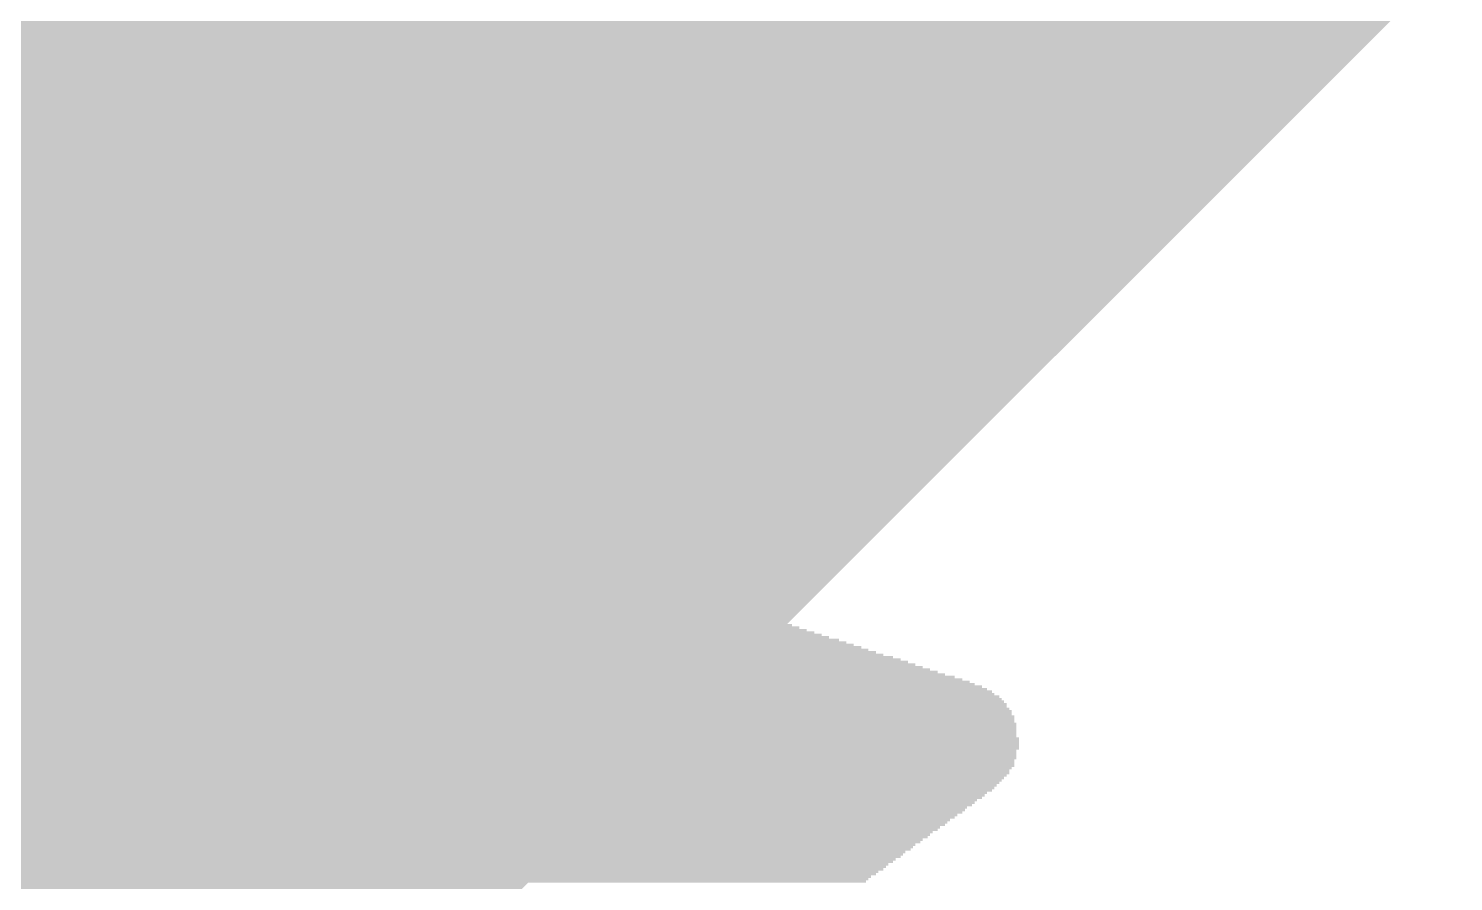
# Model space of a CAD drawing. Header units: millimetres. Extents: x 0 to 136, y 0 to 68.
# Drawn here: x 47.389 to 49.589, y 37.577 to 38.895 of the extents above; entities that cross this region are included whole.
import ezdxf

# ---------------------------------------------------------------- set-up
doc = ezdxf.new("R2010")
doc.units = ezdxf.units.MM
for name, color, linetype, true_color in [('Inner1', 7, 'Continuous', 0x999966), ('TopLayer', 7, 'Continuous', 0xff0000), ('TopSilkLayer', 7, 'Continuous', 0xffcc00)]:
    doc.layers.add(name, color=color, linetype=linetype, true_color=true_color)

msp = doc.modelspace()

# ---------------------------------------------------------------- hatches: boundary and pattern name
at = {"layer": 'TopSilkLayer'}
for points in [[(47.7718, 38.8588), (47.8861, 38.8588), (47.8861, 38.8625), (47.7718, 38.8625)], [(47.7791, 38.8625), (47.8823, 38.8625), (47.8823, 38.8664), (47.7791, 38.8664)], [(47.783, 38.8664), (47.8747, 38.8664), (47.8747, 38.8704), (47.783, 38.8704)], [(47.7906, 38.8704), (47.8668, 38.8704), (47.8668, 38.874), (47.7906, 38.874)], [(47.7985, 38.874), (47.8592, 38.874), (47.8592, 38.8778), (47.7985, 38.8778)], [(47.8099, 38.8778), (47.8404, 38.8778), (47.8404, 38.8816), (47.8099, 38.8816)], [(47.7525, 38.8359), (47.9049, 38.8359), (47.9049, 38.8397), (47.7525, 38.8397)], [(47.7563, 38.8435), (47.9011, 38.8435), (47.9011, 38.8473), (47.7563, 38.8473)], [(47.7563, 38.8397), (47.9011, 38.8397), (47.9011, 38.8435), (47.7563, 38.8435)], [(47.7604, 38.8473), (47.8973, 38.8473), (47.8973, 38.8511), (47.7604, 38.8511)], [(47.7642, 38.8511), (47.8934, 38.8511), (47.8934, 38.8549), (47.7642, 38.8549)], [(47.768, 38.8549), (47.8897, 38.8549), (47.8897, 38.8588), (47.768, 38.8588)], [(47.7372, 38.8168), (47.9128, 38.8168), (47.9128, 38.8206), (47.7372, 38.8206)], [(47.7411, 38.8245), (47.9128, 38.8245), (47.9128, 38.8282), (47.7411, 38.8282)], [(47.7411, 38.8206), (47.9128, 38.8206), (47.9128, 38.8245), (47.7411, 38.8245)], [(47.7449, 38.8282), (47.9087, 38.8282), (47.9087, 38.8323), (47.7449, 38.8323)], [(47.7487, 38.8323), (47.9087, 38.8323), (47.9087, 38.8359), (47.7487, 38.8359)], [(47.7223, 38.7978), (47.9204, 38.7978), (47.9204, 38.8016), (47.7223, 38.8016)], [(47.7223, 38.7942), (47.9242, 38.7942), (47.9242, 38.7978), (47.7223, 38.7978)], [(47.7261, 38.8016), (47.9204, 38.8016), (47.9204, 38.8054), (47.7261, 38.8054)], [(47.7299, 38.8092), (47.9166, 38.8092), (47.9166, 38.813), (47.7299, 38.813)], [(47.7299, 38.8054), (47.9204, 38.8054), (47.9204, 38.8092), (47.7299, 38.8092)], [(47.7337, 38.813), (47.9166, 38.813), (47.9166, 38.8168), (47.7337, 38.8168)], [(47.7029, 38.7711), (47.9316, 38.7711), (47.9316, 38.7749), (47.7029, 38.7749)], [(47.7068, 38.7749), (47.9277, 38.7749), (47.9277, 38.7787), (47.7068, 38.7787)], [(47.7106, 38.7825), (47.9277, 38.7825), (47.9277, 38.7863), (47.7106, 38.7863)], [(47.7106, 38.7787), (47.9277, 38.7787), (47.9277, 38.7825), (47.7106, 38.7825)], [(47.7144, 38.7863), (47.9242, 38.7863), (47.9242, 38.7901), (47.7144, 38.7901)], [(47.7182, 38.7901), (47.9242, 38.7901), (47.9242, 38.7942), (47.7182, 38.7942)], [(47.688, 38.7482), (47.9392, 38.7482), (47.9392, 38.752), (47.688, 38.752)], [(47.6918, 38.7561), (47.9354, 38.7561), (47.9354, 38.7596), (47.6918, 38.7596)], [(47.6918, 38.752), (47.9354, 38.752), (47.9354, 38.7561), (47.6918, 38.7561)], [(47.6956, 38.7596), (47.9354, 38.7596), (47.9354, 38.7635), (47.6956, 38.7635)], [(47.6992, 38.7635), (47.9316, 38.7635), (47.9316, 38.7673), (47.6992, 38.7673)], [(47.7029, 38.7673), (47.9316, 38.7673), (47.9316, 38.7711), (47.7029, 38.7711)], [(47.6725, 38.7292), (47.943, 38.7292), (47.943, 38.733), (47.6725, 38.733)], [(47.6763, 38.733), (47.943, 38.733), (47.943, 38.7368), (47.6763, 38.7368)], [(47.6801, 38.7406), (47.9392, 38.7406), (47.9392, 38.7445), (47.6801, 38.7445)], [(47.6801, 38.7368), (47.943, 38.7368), (47.943, 38.7406), (47.6801, 38.7406)], [(47.6842, 38.7445), (47.9392, 38.7445), (47.9392, 38.7482), (47.6842, 38.7482)], [(47.6575, 38.7063), (47.9509, 38.7063), (47.9509, 38.7102), (47.6575, 38.7102)], [(47.6611, 38.7139), (47.9468, 38.7139), (47.9468, 38.718), (47.6611, 38.718)], [(47.6611, 38.7102), (47.9509, 38.7102), (47.9509, 38.7139), (47.6611, 38.7139)], [(47.6649, 38.718), (47.9468, 38.718), (47.9468, 38.7216), (47.6649, 38.7216)], [(47.6687, 38.7216), (47.9468, 38.7216), (47.9468, 38.7253), (47.6687, 38.7253)], [(47.6725, 38.7253), (47.943, 38.7253), (47.943, 38.7292), (47.6725, 38.7292)], [(47.642, 38.6873), (47.9585, 38.6873), (47.9585, 38.6911), (47.642, 38.6911)], [(47.642, 38.6835), (47.9585, 38.6835), (47.9585, 38.6873), (47.642, 38.6873)], [(47.6461, 38.6911), (47.9547, 38.6911), (47.9547, 38.6949), (47.6461, 38.6949)], [(47.6499, 38.6949), (47.9547, 38.6949), (47.9547, 38.6987), (47.6499, 38.6987)], [(47.6537, 38.7025), (47.9509, 38.7025), (47.9509, 38.7063), (47.6537, 38.7063)], [(47.6537, 38.6987), (47.9547, 38.6987), (47.9547, 38.7025), (47.6537, 38.7025)], [(47.6229, 38.6606), (47.9659, 38.6606), (47.9659, 38.6644), (47.6229, 38.6644)], [(47.6268, 38.6644), (47.9659, 38.6644), (47.9659, 38.6682), (47.6268, 38.6682)], [(47.6306, 38.6682), (47.9623, 38.6682), (47.9623, 38.672), (47.6306, 38.672)], [(47.6344, 38.6759), (47.9623, 38.6759), (47.9623, 38.6799), (47.6344, 38.6799)], [(47.6344, 38.672), (47.9623, 38.672), (47.9623, 38.6759), (47.6344, 38.6759)], [(47.6382, 38.6799), (47.9585, 38.6799), (47.9585, 38.6835), (47.6382, 38.6835)], [(47.608, 38.6377), (47.9735, 38.6377), (47.9735, 38.6418), (47.608, 38.6418)], [(47.6118, 38.6418), (47.9735, 38.6418), (47.9735, 38.6454), (47.6118, 38.6454)], [(47.6156, 38.6492), (47.9696, 38.6492), (47.9696, 38.653), (47.6156, 38.653)], [(47.6156, 38.6454), (47.9696, 38.6454), (47.9696, 38.6492), (47.6156, 38.6492)], [(47.6194, 38.653), (47.9696, 38.653), (47.9696, 38.6568), (47.6194, 38.6568)], [(47.6229, 38.6568), (47.9659, 38.6568), (47.9659, 38.6606), (47.6229, 38.6606)], [(47.5963, 38.6225), (47.9773, 38.6225), (47.9773, 38.6263), (47.5963, 38.6263)], [(47.5963, 38.6187), (47.9773, 38.6187), (47.9773, 38.6225), (47.5963, 38.6225)], [(47.6001, 38.6263), (47.9773, 38.6263), (47.9773, 38.6301), (47.6001, 38.6301)], [(47.6039, 38.634), (47.9735, 38.634), (47.9735, 38.6377), (47.6039, 38.6377)], [(47.6039, 38.6301), (47.9773, 38.6301), (47.9773, 38.634), (47.6039, 38.634)], [(47.5775, 38.5958), (47.9849, 38.5958), (47.9849, 38.5996), (47.5775, 38.5996)], [(47.5813, 38.5996), (47.9849, 38.5996), (47.9849, 38.6037), (47.5813, 38.6037)], [(47.5849, 38.6073), (47.9811, 38.6073), (47.9811, 38.6111), (47.5849, 38.6111)], [(47.5849, 38.6037), (47.9849, 38.6037), (47.9849, 38.6073), (47.5849, 38.6073)], [(47.5886, 38.6111), (47.9811, 38.6111), (47.9811, 38.6149), (47.5886, 38.6149)], [(47.5925, 38.6149), (47.9811, 38.6149), (47.9811, 38.6187), (47.5925, 38.6187)], [(47.562, 38.573), (47.9928, 38.573), (47.9928, 38.5768), (47.562, 38.5768)], [(47.5658, 38.5806), (47.9928, 38.5806), (47.9928, 38.5844), (47.5658, 38.5844)], [(47.5658, 38.5768), (47.9928, 38.5768), (47.9928, 38.5806), (47.5658, 38.5806)], [(47.5699, 38.5844), (47.989, 38.5844), (47.989, 38.5882), (47.5699, 38.5882)], [(47.5737, 38.592), (47.989, 38.592), (47.989, 38.5958), (47.5737, 38.5958)], [(47.5737, 38.5882), (47.989, 38.5882), (47.989, 38.592), (47.5737, 38.592)], [(47.5467, 38.5539), (48.0004, 38.5539), (48.0004, 38.5577), (47.5467, 38.5577)], [(47.5467, 38.5501), (48.0004, 38.5501), (48.0004, 38.5539), (47.5467, 38.5539)], [(47.5506, 38.5577), (48.0004, 38.5577), (48.0004, 38.5615), (47.5506, 38.5615)], [(47.5544, 38.5656), (47.9966, 38.5656), (47.9966, 38.5691), (47.5544, 38.5691)], [(47.5544, 38.5615), (47.9966, 38.5615), (47.9966, 38.5656), (47.5544, 38.5656)], [(47.5582, 38.5691), (47.9966, 38.5691), (47.9966, 38.573), (47.5582, 38.573)], [(47.5318, 38.5311), (48.0078, 38.5311), (48.0078, 38.5348), (47.5318, 38.5348)], [(47.5356, 38.5387), (48.0039, 38.5387), (48.0039, 38.5425), (47.5356, 38.5425)], [(47.5356, 38.5348), (48.0078, 38.5348), (48.0078, 38.5387), (47.5356, 38.5387)], [(47.5394, 38.5425), (48.0039, 38.5425), (48.0039, 38.5463), (47.5394, 38.5463)], [(47.5432, 38.5463), (48.0039, 38.5463), (48.0039, 38.5501), (47.5432, 38.5501)], [(47.5163, 38.512), (48.0116, 38.512), (48.0116, 38.5158), (47.5163, 38.5158)], [(47.5163, 38.5082), (48.0154, 38.5082), (48.0154, 38.512), (47.5163, 38.512)], [(47.5201, 38.5158), (48.0116, 38.5158), (48.0116, 38.5197), (47.5201, 38.5197)], [(47.5239, 38.5197), (48.0116, 38.5197), (48.0116, 38.5234), (47.5239, 38.5234)], [(47.5277, 38.5275), (48.0078, 38.5275), (48.0078, 38.5311), (47.5277, 38.5311)], [(47.5277, 38.5234), (48.0078, 38.5234), (48.0078, 38.5275), (47.5277, 38.5275)], [(47.4975, 38.4854), (48.023, 38.4854), (48.023, 38.4894), (47.4975, 38.4894)], [(47.5013, 38.4894), (48.0192, 38.4894), (48.0192, 38.493), (47.5013, 38.493)], [(47.5051, 38.493), (48.0192, 38.493), (48.0192, 38.4968), (47.5051, 38.4968)], [(47.5087, 38.5006), (48.0154, 38.5006), (48.0154, 38.5044), (47.5087, 38.5044)], [(47.5087, 38.4968), (48.0192, 38.4968), (48.0192, 38.5006), (47.5087, 38.5006)], [(47.5124, 38.5044), (48.0154, 38.5044), (48.0154, 38.5082), (47.5124, 38.5082)], [(47.482, 38.4625), (48.0309, 38.4625), (48.0309, 38.4663), (47.482, 38.4663)], [(47.4858, 38.4701), (48.0271, 38.4701), (48.0271, 38.4739), (47.4858, 38.4739)], [(47.4858, 38.4663), (48.0271, 38.4663), (48.0271, 38.4701), (47.4858, 38.4701)], [(47.4896, 38.4739), (48.0271, 38.4739), (48.0271, 38.4777), (47.4896, 38.4777)], [(47.4936, 38.4777), (48.023, 38.4777), (48.023, 38.4815), (47.4936, 38.4815)], [(47.4975, 38.4815), (48.023, 38.4815), (48.023, 38.4854), (47.4975, 38.4854)], [(47.467, 38.4396), (48.0385, 38.4396), (48.0385, 38.4435), (47.467, 38.4435)], [(47.4706, 38.4472), (48.0347, 38.4472), (48.0347, 38.4513), (47.4706, 38.4513)], [(47.4706, 38.4435), (48.0347, 38.4435), (48.0347, 38.4472), (47.4706, 38.4472)], [(47.4744, 38.4513), (48.0347, 38.4513), (48.0347, 38.4549), (47.4744, 38.4549)], [(47.4782, 38.4587), (48.0309, 38.4587), (48.0309, 38.4625), (47.4782, 38.4625)], [(47.4782, 38.4549), (48.0309, 38.4549), (48.0309, 38.4587), (47.4782, 38.4587)], [(47.4556, 38.4206), (48.0421, 38.4206), (48.0421, 38.4244), (47.4556, 38.4244)], [(47.4594, 38.4282), (48.0421, 38.4282), (48.0421, 38.432), (47.4594, 38.432)], [(47.4594, 38.4244), (48.0421, 38.4244), (48.0421, 38.4282), (47.4594, 38.4282)], [(47.4632, 38.432), (48.0385, 38.432), (48.0385, 38.4358), (47.4632, 38.4358)], [(47.467, 38.4358), (48.0385, 38.4358), (48.0385, 38.4396), (47.467, 38.4396)], [(47.4439, 38.3977), (48.0497, 38.3977), (48.0497, 38.4015), (47.4439, 38.4015)], [(47.4477, 38.4053), (48.0459, 38.4053), (48.0459, 38.4091), (47.4477, 38.4091)], [(47.4477, 38.4015), (48.0497, 38.4015), (48.0497, 38.4053), (47.4477, 38.4053)], [(47.4515, 38.4132), (48.0459, 38.4132), (48.0459, 38.4168), (47.4515, 38.4168)], [(47.4515, 38.4091), (48.0459, 38.4091), (48.0459, 38.4132), (47.4515, 38.4132)], [(47.4556, 38.4168), (48.0421, 38.4168), (48.0421, 38.4206), (47.4556, 38.4206)], [(47.4324, 38.3751), (48.0573, 38.3751), (48.0573, 38.3786), (47.4324, 38.3786)], [(47.4363, 38.3825), (48.0535, 38.3825), (48.0535, 38.3863), (47.4363, 38.3863)], [(47.4363, 38.3786), (48.0573, 38.3786), (48.0573, 38.3825), (47.4363, 38.3825)], [(47.4401, 38.3901), (48.0535, 38.3901), (48.0535, 38.3939), (47.4401, 38.3939)], [(47.4401, 38.3863), (48.0535, 38.3863), (48.0535, 38.3901), (47.4401, 38.3901)], [(47.4439, 38.3939), (48.0497, 38.3939), (48.0497, 38.3977), (47.4439, 38.3977)], [(47.4251, 38.3558), (48.0611, 38.3558), (48.0611, 38.3596), (47.4251, 38.3596)], [(47.4251, 38.352), (48.0652, 38.352), (48.0652, 38.3558), (47.4251, 38.3558)], [(47.4289, 38.3672), (48.0611, 38.3672), (48.0611, 38.371), (47.4289, 38.371)], [(47.4289, 38.3634), (48.0611, 38.3634), (48.0611, 38.3672), (47.4289, 38.3672)], [(47.4289, 38.3596), (48.0611, 38.3596), (48.0611, 38.3634), (47.4289, 38.3634)], [(47.4324, 38.371), (48.0573, 38.371), (48.0573, 38.3751), (47.4324, 38.3751)], [(47.4175, 38.337), (48.069, 38.337), (48.069, 38.3406), (47.4175, 38.3406)], [(47.4175, 38.3329), (48.069, 38.3329), (48.069, 38.337), (47.4175, 38.337)], [(47.4213, 38.3482), (48.0652, 38.3482), (48.0652, 38.352), (47.4213, 38.352)], [(47.4213, 38.3443), (48.0652, 38.3443), (48.0652, 38.3482), (47.4213, 38.3482)], [(47.4213, 38.3406), (48.0652, 38.3406), (48.0652, 38.3443), (47.4213, 38.3443)], [(47.4096, 38.3139), (48.0728, 38.3139), (48.0728, 38.3177), (47.4096, 38.3177)], [(47.4096, 38.3101), (48.0728, 38.3101), (48.0728, 38.3139), (47.4096, 38.3139)], [(47.4134, 38.3253), (48.069, 38.3253), (48.069, 38.3292), (47.4134, 38.3292)], [(47.4134, 38.3215), (48.069, 38.3215), (48.069, 38.3253), (47.4134, 38.3253)], [(47.4134, 38.3177), (48.0728, 38.3177), (48.0728, 38.3215), (47.4134, 38.3215)], [(47.4175, 38.3292), (48.069, 38.3292), (48.069, 38.3329), (47.4175, 38.3329)], [(47.402, 38.2872), (48.0766, 38.2872), (48.0766, 38.291), (47.402, 38.291)], [(47.4058, 38.3025), (48.0728, 38.3025), (48.0728, 38.3063), (47.4058, 38.3063)], [(47.4058, 38.2989), (48.0766, 38.2989), (48.0766, 38.3025), (47.4058, 38.3025)], [(47.4058, 38.2949), (48.0766, 38.2949), (48.0766, 38.2989), (47.4058, 38.2989)], [(47.4058, 38.291), (48.0766, 38.291), (48.0766, 38.2949), (47.4058, 38.2949)], [(47.4096, 38.3063), (48.0728, 38.3063), (48.0728, 38.3101), (47.4096, 38.3101)], [(47.3981, 38.272), (48.0766, 38.272), (48.0766, 38.2758), (47.3981, 38.2758)], [(47.3981, 38.2682), (48.0802, 38.2682), (48.0802, 38.272), (47.3981, 38.272)], [(47.3981, 38.2644), (48.0802, 38.2644), (48.0802, 38.2682), (47.3981, 38.2682)], [(47.402, 38.2834), (48.0766, 38.2834), (48.0766, 38.2872), (47.402, 38.2872)], [(47.402, 38.2796), (48.0766, 38.2796), (48.0766, 38.2834), (47.402, 38.2834)], [(47.402, 38.2758), (48.0766, 38.2758), (48.0766, 38.2796), (47.402, 38.2796)], [(47.3944, 38.253), (48.0802, 38.253), (48.0802, 38.2567), (47.3944, 38.2567)], [(47.3944, 38.2491), (48.0802, 38.2491), (48.0802, 38.253), (47.3944, 38.253)], [(47.3944, 38.2453), (48.0802, 38.2453), (48.0802, 38.2491), (47.3944, 38.2491)], [(47.3944, 38.2415), (48.0802, 38.2415), (48.0802, 38.2453), (47.3944, 38.2453)], [(47.3981, 38.2608), (48.0802, 38.2608), (48.0802, 38.2644), (47.3981, 38.2644)], [(47.3981, 38.2567), (48.0802, 38.2567), (48.0802, 38.2608), (47.3981, 38.2608)], [(47.3908, 38.2263), (48.0802, 38.2263), (48.0802, 38.2301), (47.3908, 38.2301)], [(47.3908, 38.2227), (48.0802, 38.2227), (48.0802, 38.2263), (47.3908, 38.2263)], [(47.3944, 38.2377), (48.0802, 38.2377), (48.0802, 38.2415), (47.3944, 38.2415)], [(47.3944, 38.2339), (48.0802, 38.2339), (48.0802, 38.2377), (47.3944, 38.2377)], [(47.3944, 38.2301), (48.0802, 38.2301), (48.0802, 38.2339), (47.3944, 38.2339)], [(47.3908, 38.2186), (48.0802, 38.2186), (48.0802, 38.2227), (47.3908, 38.2227)], [(47.3908, 38.2148), (48.0802, 38.2148), (48.0802, 38.2186), (47.3908, 38.2186)], [(47.3908, 38.211), (48.0802, 38.211), (48.0802, 38.2148), (47.3908, 38.2148)], [(47.3908, 38.2072), (48.0802, 38.2072), (48.0802, 38.211), (47.3908, 38.211)], [(47.3908, 38.2034), (48.0802, 38.2034), (48.0802, 38.2072), (47.3908, 38.2072)], [(47.3908, 38.1996), (48.0802, 38.1996), (48.0802, 38.2034), (47.3908, 38.2034)], [(47.3908, 38.1958), (48.0802, 38.1958), (48.0802, 38.1996), (47.3908, 38.1996)], [(47.3908, 38.192), (48.0802, 38.192), (48.0802, 38.1958), (47.3908, 38.1958)], [(47.3908, 38.1881), (48.0802, 38.1881), (48.0802, 38.192), (47.3908, 38.192)], [(47.3908, 38.1846), (48.0802, 38.1846), (48.0802, 38.1881), (47.3908, 38.1881)], [(47.3908, 38.1805), (48.0802, 38.1805), (48.0802, 38.1846), (47.3908, 38.1846)], [(47.3908, 38.1767), (48.0802, 38.1767), (48.0802, 38.1805), (47.3908, 38.1805)], [(47.3908, 38.1729), (48.0802, 38.1729), (48.0802, 38.1767), (47.3908, 38.1767)], [(47.3908, 38.1691), (48.0802, 38.1691), (48.0802, 38.1729), (47.3908, 38.1729)], [(47.3908, 38.1653), (48.0802, 38.1653), (48.0802, 38.1691), (47.3908, 38.1691)], [(47.3908, 38.1615), (48.0802, 38.1615), (48.0802, 38.1653), (47.3908, 38.1653)], [(47.3908, 38.1577), (48.0766, 38.1577), (48.0766, 38.1615), (47.3908, 38.1615)], [(47.3944, 38.1538), (48.0766, 38.1538), (48.0766, 38.1577), (47.3944, 38.1577)], [(47.3944, 38.1501), (48.0766, 38.1501), (48.0766, 38.1538), (47.3944, 38.1538)], [(47.3944, 38.1465), (48.0766, 38.1465), (48.0766, 38.1501), (47.3944, 38.1501)], [(47.3944, 38.1424), (48.0766, 38.1424), (48.0766, 38.1465), (47.3944, 38.1465)], [(47.3944, 38.1387), (48.0766, 38.1387), (48.0766, 38.1424), (47.3944, 38.1424)], [(47.3944, 38.1348), (48.0728, 38.1348), (48.0728, 38.1387), (47.3944, 38.1387)], [(47.3944, 38.131), (48.0728, 38.131), (48.0728, 38.1348), (47.3944, 38.1348)], [(47.3981, 38.1272), (48.0728, 38.1272), (48.0728, 38.131), (47.3981, 38.131)], [(47.3981, 38.1234), (48.0728, 38.1234), (48.0728, 38.1272), (47.3981, 38.1272)], [(47.3981, 38.1196), (48.0728, 38.1196), (48.0728, 38.1234), (47.3981, 38.1234)], [(47.3981, 38.1158), (48.069, 38.1158), (48.069, 38.1196), (47.3981, 38.1196)], [(47.3981, 38.112), (48.069, 38.112), (48.069, 38.1158), (47.3981, 38.1158)], [(47.402, 38.1084), (48.069, 38.1084), (48.069, 38.112), (47.402, 38.112)], [(47.402, 38.1044), (48.069, 38.1044), (48.069, 38.1084), (47.402, 38.1084)], [(47.402, 38.1005), (48.0652, 38.1005), (48.0652, 38.1044), (47.402, 38.1044)], [(47.4058, 38.0967), (48.0652, 38.0967), (48.0652, 38.1005), (47.4058, 38.1005)], [(47.4058, 38.0929), (48.0652, 38.0929), (48.0652, 38.0967), (47.4058, 38.0967)], [(47.4058, 38.0891), (48.0652, 38.0891), (48.0652, 38.0929), (47.4058, 38.0929)], [(46.5107, 38.0777), (47.3908, 38.0777), (47.3908, 38.0815), (46.5107, 38.0815)], [(46.5145, 38.0739), (47.3908, 38.0739), (47.3908, 38.0777), (46.5145, 38.0777)], [(46.5181, 38.0703), (47.3944, 38.0703), (47.3944, 38.0739), (46.5181, 38.0739)], [(46.5181, 38.0662), (47.3981, 38.0662), (47.3981, 38.0703), (46.5181, 38.0703)], [(47.4058, 38.0853), (48.0611, 38.0853), (48.0611, 38.0891), (47.4058, 38.0891)], [(47.4096, 38.0815), (48.0611, 38.0815), (48.0611, 38.0853), (47.4096, 38.0853)], [(47.4096, 38.0777), (48.0611, 38.0777), (48.0611, 38.0815), (47.4096, 38.0815)], [(47.4096, 38.0739), (48.0573, 38.0739), (48.0573, 38.0777), (47.4096, 38.0777)], [(47.4134, 38.0703), (48.0573, 38.0703), (48.0573, 38.0739), (47.4134, 38.0739)], [(47.4134, 38.0662), (48.0535, 38.0662), (48.0535, 38.0703), (47.4134, 38.0703)], [(46.5219, 38.0625), (47.402, 38.0625), (47.402, 38.0662), (46.5219, 38.0662)], [(46.5257, 38.0586), (47.402, 38.0586), (47.402, 38.0625), (46.5257, 38.0625)], [(46.5295, 38.0548), (47.4058, 38.0548), (47.4058, 38.0586), (46.5295, 38.0586)], [(46.5295, 38.051), (47.4096, 38.051), (47.4096, 38.0548), (46.5295, 38.0548)], [(46.5333, 38.0472), (47.4096, 38.0472), (47.4096, 38.051), (46.5333, 38.051)], [(46.5371, 38.0434), (47.4134, 38.0434), (47.4134, 38.0472), (46.5371, 38.0472)], [(47.4134, 38.0625), (48.0535, 38.0625), (48.0535, 38.0662), (47.4134, 38.0662)], [(47.4175, 38.0586), (47.6956, 38.0586), (47.6956, 38.0625), (47.4175, 38.0625)], [(47.4175, 38.0548), (47.688, 38.0548), (47.688, 38.0586), (47.4175, 38.0586)], [(47.4213, 38.051), (47.6842, 38.051), (47.6842, 38.0548), (47.4213, 38.0548)], [(47.4213, 38.0472), (47.6801, 38.0472), (47.6801, 38.051), (47.4213, 38.051)], [(47.4213, 38.0434), (47.6763, 38.0434), (47.6763, 38.0472), (47.4213, 38.0472)], [(47.7261, 38.0586), (48.0535, 38.0586), (48.0535, 38.0625), (47.7261, 38.0625)], [(47.7299, 38.0548), (48.0497, 38.0548), (48.0497, 38.0586), (47.7299, 38.0586)], [(47.7337, 38.051), (48.0497, 38.051), (48.0497, 38.0548), (47.7337, 38.0548)], [(47.7372, 38.0472), (48.0459, 38.0472), (48.0459, 38.051), (47.7372, 38.051)], [(47.7411, 38.0434), (48.0459, 38.0434), (48.0459, 38.0472), (47.7411, 38.0472)], [(48.229, 38.0434), (48.2783, 38.0434), (48.2783, 38.0472), (48.229, 38.0472)], [(46.5411, 38.0396), (47.4175, 38.0396), (47.4175, 38.0434), (46.5411, 38.0434)], [(46.5411, 38.0358), (47.4175, 38.0358), (47.4175, 38.0396), (46.5411, 38.0396)], [(46.545, 38.0322), (47.4213, 38.0322), (47.4213, 38.0358), (46.545, 38.0358)], [(46.5488, 38.0281), (47.4251, 38.0281), (47.4251, 38.0322), (46.5488, 38.0322)], [(46.5488, 38.0243), (47.4251, 38.0243), (47.4251, 38.0281), (46.5488, 38.0281)], [(47.4251, 38.0396), (47.6725, 38.0396), (47.6725, 38.0434), (47.4251, 38.0434)], [(47.4251, 38.0358), (47.6687, 38.0358), (47.6687, 38.0396), (47.4251, 38.0396)], [(47.4251, 38.0322), (47.6649, 38.0322), (47.6649, 38.0358), (47.4251, 38.0358)], [(47.4289, 38.0281), (47.6649, 38.0281), (47.6649, 38.0322), (47.4289, 38.0322)], [(47.4289, 38.0243), (47.6611, 38.0243), (47.6611, 38.0281), (47.4289, 38.0281)], [(47.7411, 38.0396), (48.0421, 38.0396), (48.0421, 38.0434), (47.7411, 38.0434)], [(47.7449, 38.0358), (48.0421, 38.0358), (48.0421, 38.0396), (47.7449, 38.0396)], [(47.7449, 38.0322), (48.0385, 38.0322), (48.0385, 38.0358), (47.7449, 38.0358)], [(47.7487, 38.0281), (48.0385, 38.0281), (48.0385, 38.0322), (47.7487, 38.0322)], [(47.7487, 38.0243), (48.0347, 38.0243), (48.0347, 38.0281), (47.7487, 38.0281)], [(48.1221, 38.0243), (48.4002, 38.0243), (48.4002, 38.0281), (48.1221, 38.0281)], [(48.1373, 38.0281), (48.3849, 38.0281), (48.3849, 38.0322), (48.1373, 38.0322)], [(48.149, 38.0322), (48.3659, 38.0322), (48.3659, 38.0358), (48.149, 38.0358)], [(48.1678, 38.0358), (48.3469, 38.0358), (48.3469, 38.0396), (48.1678, 38.0396)], [(48.1909, 38.0396), (48.3202, 38.0396), (48.3202, 38.0434), (48.1909, 38.0434)], [(46.5526, 38.0205), (47.4289, 38.0205), (47.4289, 38.0243), (46.5526, 38.0243)], [(46.5562, 38.0167), (47.6575, 38.0167), (47.6575, 38.0205), (46.5562, 38.0205)], [(46.5599, 38.0129), (47.6537, 38.0129), (47.6537, 38.0167), (46.5599, 38.0167)], [(46.5599, 38.0091), (47.6537, 38.0091), (47.6537, 38.0129), (46.5599, 38.0129)], [(46.5638, 38.0053), (47.6499, 38.0053), (47.6499, 38.0091), (46.5638, 38.0091)], [(46.5676, 38.0015), (47.6499, 38.0015), (47.6499, 38.0053), (46.5676, 38.0053)], [(47.4324, 38.0205), (47.6575, 38.0205), (47.6575, 38.0243), (47.4324, 38.0243)], [(47.7487, 38.0205), (48.0347, 38.0205), (48.0347, 38.0243), (47.7487, 38.0243)], [(47.7525, 38.0167), (48.0309, 38.0167), (48.0309, 38.0205), (47.7525, 38.0205)], [(47.7525, 38.0129), (48.0309, 38.0129), (48.0309, 38.0167), (47.7525, 38.0167)], [(47.7525, 38.0091), (48.0271, 38.0091), (48.0271, 38.0129), (47.7525, 38.0129)], [(47.7563, 38.0053), (48.023, 38.0053), (48.023, 38.0091), (47.7563, 38.0091)], [(47.7563, 38.0015), (48.023, 38.0015), (48.023, 38.0053), (47.7563, 38.0053)], [(48.069, 38.0015), (48.4726, 38.0015), (48.4726, 38.0053), (48.069, 38.0053)], [(48.0766, 38.0053), (48.4612, 38.0053), (48.4612, 38.0091), (48.0766, 38.0091)], [(48.0839, 38.0091), (48.4462, 38.0091), (48.4462, 38.0129), (48.0839, 38.0129)], [(48.0916, 38.0129), (48.4345, 38.0129), (48.4345, 38.0167), (48.0916, 38.0167)], [(48.1033, 38.0167), (48.4231, 38.0167), (48.4231, 38.0205), (48.1033, 38.0205)], [(48.1109, 38.0205), (48.4119, 38.0205), (48.4119, 38.0243), (48.1109, 38.0243)], [(46.5714, 37.9976), (47.6461, 37.9976), (47.6461, 38.0015), (46.5714, 38.0015)], [(46.5714, 37.9941), (47.6461, 37.9941), (47.6461, 37.9976), (46.5714, 37.9976)], [(46.5752, 37.99), (47.642, 37.99), (47.642, 37.9941), (46.5752, 37.9941)], [(46.5793, 37.9862), (47.642, 37.9862), (47.642, 37.99), (46.5793, 37.99)], [(46.5831, 37.9824), (47.642, 37.9824), (47.642, 37.9862), (46.5831, 37.9862)], [(46.5831, 37.9786), (47.6382, 37.9786), (47.6382, 37.9824), (46.5831, 37.9824)], [(47.7563, 37.9976), (48.0192, 37.9976), (48.0192, 38.0015), (47.7563, 38.0015)], [(47.7563, 37.9941), (48.0154, 37.9941), (48.0154, 37.9976), (47.7563, 37.9976)], [(47.7563, 37.99), (48.0154, 37.99), (48.0154, 37.9941), (47.7563, 37.9941)], [(47.7563, 37.9862), (48.0116, 37.9862), (48.0116, 37.99), (47.7563, 37.99)], [(47.7604, 37.9824), (48.0078, 37.9824), (48.0078, 37.9862), (47.7604, 37.9862)], [(47.7604, 37.9786), (48.0039, 37.9786), (48.0039, 37.9824), (47.7604, 37.9824)], [(48.0309, 37.9786), (48.5411, 37.9786), (48.5411, 37.9824), (48.0309, 37.9824)], [(48.0385, 37.9824), (48.53, 37.9824), (48.53, 37.9862), (48.0385, 37.9862)], [(48.0421, 37.9862), (48.5183, 37.9862), (48.5183, 37.99), (48.0421, 37.99)], [(48.0497, 37.99), (48.5069, 37.99), (48.5069, 37.9941), (48.0497, 37.9941)], [(48.0535, 37.9941), (48.4957, 37.9941), (48.4957, 37.9976), (48.0535, 37.9976)], [(48.0611, 37.9976), (48.4843, 37.9976), (48.4843, 38.0015), (48.0611, 38.0015)], [(46.5869, 37.9748), (47.6382, 37.9748), (47.6382, 37.9786), (46.5869, 37.9786)], [(46.5907, 37.971), (47.6344, 37.971), (47.6344, 37.9748), (46.5907, 37.9748)], [(46.5907, 37.9672), (47.6344, 37.9672), (47.6344, 37.971), (46.5907, 37.971)], [(46.5942, 37.9633), (47.6344, 37.9633), (47.6344, 37.9672), (46.5942, 37.9672)], [(46.5981, 37.9596), (47.6306, 37.9596), (47.6306, 37.9633), (46.5981, 37.9633)], [(46.6019, 37.956), (47.6306, 37.956), (47.6306, 37.9596), (46.6019, 37.9596)], [(47.7604, 37.9748), (48.0039, 37.9748), (48.0039, 37.9786), (47.7604, 37.9786)], [(47.7604, 37.971), (48.0004, 37.971), (48.0004, 37.9748), (47.7604, 37.9748)], [(47.7604, 37.9672), (47.9966, 37.9672), (47.9966, 37.971), (47.7604, 37.971)], [(47.7604, 37.9633), (47.9928, 37.9633), (47.9928, 37.9672), (47.7604, 37.9672)], [(47.7604, 37.9596), (47.9928, 37.9596), (47.9928, 37.9633), (47.7604, 37.9633)], [(47.7604, 37.956), (47.989, 37.956), (47.989, 37.9596), (47.7604, 37.9596)], [(48.0004, 37.956), (48.6136, 37.956), (48.6136, 37.9596), (48.0004, 37.9596)], [(48.0039, 37.9596), (48.6024, 37.9596), (48.6024, 37.9633), (48.0039, 37.9633)], [(48.0116, 37.9633), (48.5907, 37.9633), (48.5907, 37.9672), (48.0116, 37.9672)], [(48.0154, 37.9672), (48.5793, 37.9672), (48.5793, 37.971), (48.0154, 37.971)], [(48.0192, 37.971), (48.5681, 37.971), (48.5681, 37.9748), (48.0192, 37.9748)], [(48.0271, 37.9748), (48.5564, 37.9748), (48.5564, 37.9786), (48.0271, 37.9786)], [(46.6019, 37.9519), (47.6306, 37.9519), (47.6306, 37.956), (46.6019, 37.956)], [(46.6057, 37.9482), (47.6306, 37.9482), (47.6306, 37.9519), (46.6057, 37.9519)], [(46.6095, 37.9443), (47.6268, 37.9443), (47.6268, 37.9482), (46.6095, 37.9482)], [(46.6133, 37.9405), (47.6268, 37.9405), (47.6268, 37.9443), (46.6133, 37.9443)], [(46.6133, 37.9367), (47.6268, 37.9367), (47.6268, 37.9405), (46.6133, 37.9405)], [(47.7604, 37.9519), (47.9849, 37.9519), (47.9849, 37.956), (47.7604, 37.956)], [(47.7604, 37.9482), (47.9811, 37.9482), (47.9811, 37.9519), (47.7604, 37.9519)], [(47.7604, 37.9443), (47.9773, 37.9443), (47.9773, 37.9482), (47.7604, 37.9482)], [(47.7604, 37.9405), (47.9773, 37.9405), (47.9773, 37.9443), (47.7604, 37.9443)], [(47.7604, 37.9367), (47.9735, 37.9367), (47.9735, 37.9405), (47.7604, 37.9405)], [(47.9773, 37.9367), (48.6748, 37.9367), (48.6748, 37.9405), (47.9773, 37.9405)], [(47.9811, 37.9405), (48.6631, 37.9405), (48.6631, 37.9443), (47.9811, 37.9443)], [(47.9849, 37.9443), (48.6517, 37.9443), (48.6517, 37.9482), (47.9849, 37.9482)], [(47.9928, 37.9482), (48.6405, 37.9482), (48.6405, 37.9519), (47.9928, 37.9519)], [(47.9966, 37.9519), (48.625, 37.9519), (48.625, 37.956), (47.9966, 37.956)], [(46.6174, 37.9329), (47.6268, 37.9329), (47.6268, 37.9367), (46.6174, 37.9367)], [(46.6212, 37.9291), (47.6229, 37.9291), (47.6229, 37.9329), (46.6212, 37.9329)], [(46.625, 37.9253), (47.6229, 37.9253), (47.6229, 37.9291), (46.625, 37.9291)], [(46.625, 37.9215), (47.6229, 37.9215), (47.6229, 37.9253), (46.625, 37.9253)], [(46.6288, 37.9179), (47.6229, 37.9179), (47.6229, 37.9215), (46.6288, 37.9215)], [(46.6324, 37.9139), (47.6229, 37.9139), (47.6229, 37.9179), (46.6324, 37.9179)], [(47.7604, 37.9329), (47.9696, 37.9329), (47.9696, 37.9367), (47.7604, 37.9367)], [(47.7604, 37.9291), (48.6974, 37.9291), (48.6974, 37.9329), (47.7604, 37.9329)], [(47.7604, 37.9253), (48.7088, 37.9253), (48.7088, 37.9291), (47.7604, 37.9291)], [(47.7604, 37.9215), (48.724, 37.9215), (48.724, 37.9253), (47.7604, 37.9253)], [(47.7604, 37.9179), (48.7355, 37.9179), (48.7355, 37.9215), (47.7604, 37.9215)], [(47.7604, 37.9139), (48.7469, 37.9139), (48.7469, 37.9179), (47.7604, 37.9179)], [(47.9735, 37.9329), (48.686, 37.9329), (48.686, 37.9367), (47.9735, 37.9367)], [(46.6324, 37.91), (47.6194, 37.91), (47.6194, 37.9139), (46.6324, 37.9139)], [(46.6361, 37.9062), (47.6194, 37.9062), (47.6194, 37.91), (46.6361, 37.91)], [(46.64, 37.9024), (47.6194, 37.9024), (47.6194, 37.9062), (46.64, 37.9062)], [(46.6438, 37.8986), (47.6194, 37.8986), (47.6194, 37.9024), (46.6438, 37.9024)], [(46.6438, 37.8948), (47.6194, 37.8948), (47.6194, 37.8986), (46.6438, 37.8986)], [(46.6476, 37.891), (47.6194, 37.891), (47.6194, 37.8948), (46.6476, 37.8948)], [(47.7563, 37.8986), (48.7929, 37.8986), (48.7929, 37.9024), (47.7563, 37.9024)], [(47.7563, 37.8948), (48.8041, 37.8948), (48.8041, 37.8986), (47.7563, 37.8986)], [(47.7563, 37.891), (48.8193, 37.891), (48.8193, 37.8948), (47.7563, 37.8948)], [(47.7604, 37.91), (48.7586, 37.91), (48.7586, 37.9139), (47.7604, 37.9139)], [(47.7604, 37.9062), (48.7698, 37.9062), (48.7698, 37.91), (47.7604, 37.91)], [(47.7604, 37.9024), (48.7812, 37.9024), (48.7812, 37.9062), (47.7604, 37.9062)], [(46.6514, 37.8872), (47.6194, 37.8872), (47.6194, 37.891), (46.6514, 37.891)], [(46.6555, 37.8834), (47.6156, 37.8834), (47.6156, 37.8872), (46.6555, 37.8872)], [(46.6555, 37.8798), (47.6156, 37.8798), (47.6156, 37.8834), (46.6555, 37.8834)], [(46.6593, 37.8757), (47.6156, 37.8757), (47.6156, 37.8798), (46.6593, 37.8798)], [(46.6631, 37.872), (47.6156, 37.872), (47.6156, 37.8757), (46.6631, 37.8757)], [(46.6669, 37.8681), (47.6156, 37.8681), (47.6156, 37.872), (46.6669, 37.872)], [(47.7525, 37.872), (48.8691, 37.872), (48.8691, 37.8757), (47.7525, 37.8757)], [(47.7525, 37.8681), (48.8765, 37.8681), (48.8765, 37.872), (47.7525, 37.872)], [(47.7563, 37.8872), (48.831, 37.8872), (48.831, 37.891), (47.7563, 37.891)], [(47.7563, 37.8834), (48.8422, 37.8834), (48.8422, 37.8872), (47.7563, 37.8872)], [(47.7563, 37.8798), (48.8498, 37.8798), (48.8498, 37.8834), (47.7563, 37.8834)], [(47.7563, 37.8757), (48.8612, 37.8757), (48.8612, 37.8798), (47.7563, 37.8798)], [(46.6669, 37.8643), (47.6156, 37.8643), (47.6156, 37.8681), (46.6669, 37.8681)], [(46.6704, 37.8605), (47.6156, 37.8605), (47.6156, 37.8643), (46.6704, 37.8643)], [(46.6743, 37.8567), (47.6156, 37.8567), (47.6156, 37.8605), (46.6743, 37.8605)], [(46.6781, 37.8529), (47.6156, 37.8529), (47.6156, 37.8567), (46.6781, 37.8567)], [(46.6781, 37.8491), (47.6156, 37.8491), (47.6156, 37.8529), (46.6781, 37.8529)], [(46.6819, 37.8453), (47.6156, 37.8453), (47.6156, 37.8491), (46.6819, 37.8491)], [(47.7487, 37.8529), (48.8955, 37.8529), (48.8955, 37.8567), (47.7487, 37.8567)], [(47.7487, 37.8491), (48.8993, 37.8491), (48.8993, 37.8529), (47.7487, 37.8529)], [(47.7487, 37.8453), (48.8993, 37.8453), (48.8993, 37.8491), (47.7487, 37.8491)], [(47.7525, 37.8643), (48.8802, 37.8643), (48.8802, 37.8681), (47.7525, 37.8681)], [(47.7525, 37.8605), (48.8879, 37.8605), (48.8879, 37.8643), (47.7525, 37.8643)], [(47.7525, 37.8567), (48.8917, 37.8567), (48.8917, 37.8605), (47.7525, 37.8605)], [(46.6857, 37.8417), (47.6156, 37.8417), (47.6156, 37.8453), (46.6857, 37.8453)], [(46.6857, 37.8376), (47.6156, 37.8376), (47.6156, 37.8417), (46.6857, 37.8417)], [(47.3031, 37.8338), (47.6156, 37.8338), (47.6156, 37.8376), (47.3031, 37.8376)], [(47.3258, 37.83), (47.6156, 37.83), (47.6156, 37.8338), (47.3258, 37.8338)], [(47.3413, 37.8262), (47.6156, 37.8262), (47.6156, 37.83), (47.3413, 37.83)], [(47.7449, 37.8376), (48.9072, 37.8376), (48.9072, 37.8417), (47.7449, 37.8417)], [(47.7449, 37.8338), (48.9072, 37.8338), (48.9072, 37.8376), (47.7449, 37.8376)], [(47.7449, 37.83), (48.911, 37.83), (48.911, 37.8338), (47.7449, 37.8338)], [(47.7449, 37.8262), (48.911, 37.8262), (48.911, 37.83), (47.7449, 37.83)], [(47.7487, 37.8417), (48.9034, 37.8417), (48.9034, 37.8453), (47.7487, 37.8453)], [(47.3527, 37.8224), (47.6156, 37.8224), (47.6156, 37.8262), (47.3527, 37.8262)], [(47.3639, 37.8186), (47.6156, 37.8186), (47.6156, 37.8224), (47.3639, 37.8224)], [(47.3753, 37.8148), (47.6156, 37.8148), (47.6156, 37.8186), (47.3753, 37.8186)], [(47.3832, 37.811), (47.6156, 37.811), (47.6156, 37.8148), (47.3832, 37.8148)], [(47.3944, 37.8071), (47.6156, 37.8071), (47.6156, 37.811), (47.3944, 37.811)], [(47.402, 37.8036), (47.6156, 37.8036), (47.6156, 37.8071), (47.402, 37.8071)], [(47.7337, 37.8036), (48.9145, 37.8036), (48.9145, 37.8071), (47.7337, 37.8071)], [(47.7372, 37.811), (48.9145, 37.811), (48.9145, 37.8148), (47.7372, 37.8148)], [(47.7372, 37.8071), (48.9145, 37.8071), (48.9145, 37.811), (47.7372, 37.811)], [(47.7411, 37.8224), (48.911, 37.8224), (48.911, 37.8262), (47.7411, 37.8262)], [(47.7411, 37.8186), (48.9145, 37.8186), (48.9145, 37.8224), (47.7411, 37.8224)], [(47.7411, 37.8148), (48.9145, 37.8148), (48.9145, 37.8186), (47.7411, 37.8186)], [(47.4096, 37.7995), (47.6194, 37.7995), (47.6194, 37.8036), (47.4096, 37.8036)], [(47.4175, 37.7957), (47.6194, 37.7957), (47.6194, 37.7995), (47.4175, 37.7995)], [(47.4251, 37.7919), (47.6194, 37.7919), (47.6194, 37.7957), (47.4251, 37.7957)], [(47.4289, 37.7881), (47.6194, 37.7881), (47.6194, 37.7919), (47.4289, 37.7919)], [(47.4363, 37.7843), (47.6194, 37.7843), (47.6194, 37.7881), (47.4363, 37.7881)], [(47.4439, 37.7805), (47.6229, 37.7805), (47.6229, 37.7843), (47.4439, 37.7843)], [(47.7261, 37.7843), (48.9184, 37.7843), (48.9184, 37.7881), (47.7261, 37.7881)], [(47.7261, 37.7805), (48.9184, 37.7805), (48.9184, 37.7843), (47.7261, 37.7843)], [(47.7299, 37.7919), (48.9184, 37.7919), (48.9184, 37.7957), (47.7299, 37.7957)], [(47.7299, 37.7881), (48.9184, 37.7881), (48.9184, 37.7919), (47.7299, 37.7919)], [(47.7337, 37.7995), (48.9145, 37.7995), (48.9145, 37.8036), (47.7337, 37.8036)], [(47.7337, 37.7957), (48.9184, 37.7957), (48.9184, 37.7995), (47.7337, 37.7995)], [(47.4477, 37.7767), (47.6229, 37.7767), (47.6229, 37.7805), (47.4477, 37.7805)], [(47.4556, 37.7728), (47.6229, 37.7728), (47.6229, 37.7767), (47.4556, 37.7767)], [(47.4594, 37.7691), (47.6229, 37.7691), (47.6229, 37.7728), (47.4594, 37.7728)], [(47.467, 37.7655), (47.6268, 37.7655), (47.6268, 37.7691), (47.467, 37.7691)], [(47.4706, 37.7614), (47.6268, 37.7614), (47.6268, 37.7655), (47.4706, 37.7655)], [(47.4744, 37.7577), (47.6268, 37.7577), (47.6268, 37.7614), (47.4744, 37.7614)], [(47.7106, 37.7577), (48.911, 37.7577), (48.911, 37.7614), (47.7106, 37.7614)], [(47.7144, 37.7614), (48.911, 37.7614), (48.911, 37.7655), (47.7144, 37.7655)], [(47.7182, 37.7691), (48.9145, 37.7691), (48.9145, 37.7728), (47.7182, 37.7728)], [(47.7182, 37.7655), (48.9145, 37.7655), (48.9145, 37.7691), (47.7182, 37.7691)], [(47.7223, 37.7767), (48.9145, 37.7767), (48.9145, 37.7805), (47.7223, 37.7805)], [(47.7223, 37.7728), (48.9145, 37.7728), (48.9145, 37.7767), (47.7223, 37.7767)], [(47.482, 37.7538), (47.6306, 37.7538), (47.6306, 37.7577), (47.482, 37.7577)], [(47.4858, 37.75), (47.6306, 37.75), (47.6306, 37.7538), (47.4858, 37.7538)], [(47.4896, 37.7462), (47.6344, 37.7462), (47.6344, 37.75), (47.4896, 37.75)], [(47.4936, 37.7424), (47.6382, 37.7424), (47.6382, 37.7462), (47.4936, 37.7462)], [(47.4975, 37.7386), (47.6382, 37.7386), (47.6382, 37.7424), (47.4975, 37.7424)], [(47.6956, 37.7386), (48.8993, 37.7386), (48.8993, 37.7424), (47.6956, 37.7424)], [(47.6992, 37.7424), (48.9034, 37.7424), (48.9034, 37.7462), (47.6992, 37.7462)], [(47.7029, 37.7462), (48.9034, 37.7462), (48.9034, 37.75), (47.7029, 37.75)], [(47.7068, 37.75), (48.9072, 37.75), (48.9072, 37.7538), (47.7068, 37.7538)], [(47.7106, 37.7538), (48.911, 37.7538), (48.911, 37.7577), (47.7106, 37.7577)], [(47.5013, 37.7348), (47.642, 37.7348), (47.642, 37.7386), (47.5013, 37.7386)], [(47.5051, 37.731), (47.6461, 37.731), (47.6461, 37.7348), (47.5051, 37.7348)], [(47.5087, 37.7274), (47.6537, 37.7274), (47.6537, 37.731), (47.5087, 37.731)], [(47.5124, 37.7234), (48.8841, 37.7234), (48.8841, 37.7274), (47.5124, 37.7274)], [(47.5163, 37.7195), (47.9316, 37.7195), (47.9316, 37.7234), (47.5163, 37.7234)], [(47.5201, 37.7157), (47.9087, 37.7157), (47.9087, 37.7195), (47.5201, 37.7195)], [(47.6801, 37.7274), (48.8879, 37.7274), (48.8879, 37.731), (47.6801, 37.731)], [(47.688, 37.731), (48.8917, 37.731), (48.8917, 37.7348), (47.688, 37.7348)], [(47.6918, 37.7348), (48.8955, 37.7348), (48.8955, 37.7386), (47.6918, 37.7386)], [(48.0309, 37.7195), (48.8802, 37.7195), (48.8802, 37.7234), (48.0309, 37.7234)], [(48.0497, 37.7157), (48.8765, 37.7157), (48.8765, 37.7195), (48.0497, 37.7195)], [(47.5201, 37.7119), (47.8897, 37.7119), (47.8897, 37.7157), (47.5201, 37.7157)], [(47.5239, 37.7081), (47.8747, 37.7081), (47.8747, 37.7119), (47.5239, 37.7119)], [(47.5277, 37.7043), (47.863, 37.7043), (47.863, 37.7081), (47.5277, 37.7081)], [(47.5277, 37.7005), (47.8516, 37.7005), (47.8516, 37.7043), (47.5277, 37.7043)], [(47.5318, 37.6967), (47.8404, 37.6967), (47.8404, 37.7005), (47.5318, 37.7005)], [(47.5318, 37.6929), (47.8325, 37.6929), (47.8325, 37.6967), (47.5318, 37.6967)], [(48.0611, 37.7119), (48.8691, 37.7119), (48.8691, 37.7157), (48.0611, 37.7157)], [(48.069, 37.7081), (48.8653, 37.7081), (48.8653, 37.7119), (48.069, 37.7119)], [(48.0766, 37.7043), (48.8612, 37.7043), (48.8612, 37.7081), (48.0766, 37.7081)], [(48.0839, 37.7005), (48.8536, 37.7005), (48.8536, 37.7043), (48.0839, 37.7043)], [(48.0878, 37.6967), (48.8498, 37.6967), (48.8498, 37.7005), (48.0878, 37.7005)], [(48.0916, 37.6929), (48.8459, 37.6929), (48.8459, 37.6967), (48.0916, 37.6967)], [(47.5356, 37.6893), (47.8249, 37.6893), (47.8249, 37.6929), (47.5356, 37.6929)], [(47.5356, 37.6852), (47.8173, 37.6852), (47.8173, 37.6893), (47.5356, 37.6893)], [(47.5356, 37.6815), (47.8099, 37.6815), (47.8099, 37.6852), (47.5356, 37.6852)], [(47.5356, 37.6776), (47.8023, 37.6776), (47.8023, 37.6815), (47.5356, 37.6815)], [(47.5356, 37.6738), (47.7985, 37.6738), (47.7985, 37.6776), (47.5356, 37.6776)], [(47.5356, 37.67), (47.7906, 37.67), (47.7906, 37.6738), (47.5356, 37.6738)], [(48.0954, 37.6893), (48.8384, 37.6893), (48.8384, 37.6929), (48.0954, 37.6929)], [(48.0992, 37.6852), (48.8348, 37.6852), (48.8348, 37.6893), (48.0992, 37.6893)], [(48.0992, 37.6815), (48.831, 37.6815), (48.831, 37.6852), (48.0992, 37.6852)], [(48.0992, 37.6776), (48.8231, 37.6776), (48.8231, 37.6815), (48.0992, 37.6815)], [(48.0992, 37.6738), (48.8193, 37.6738), (48.8193, 37.6776), (48.0992, 37.6776)], [(48.0992, 37.67), (48.8117, 37.67), (48.8117, 37.6738), (48.0992, 37.6738)], [(46.8343, 37.6548), (47.3981, 37.6548), (47.3981, 37.6586), (46.8343, 37.6586)], [(46.8381, 37.6512), (47.4058, 37.6512), (47.4058, 37.6548), (46.8381, 37.6548)], [(46.8419, 37.6471), (47.4213, 37.6471), (47.4213, 37.6512), (46.8419, 37.6512)], [(47.5239, 37.6471), (47.768, 37.6471), (47.768, 37.6512), (47.5239, 37.6512)], [(47.5277, 37.6512), (47.7718, 37.6512), (47.7718, 37.6548), (47.5277, 37.6548)], [(47.5318, 37.6586), (47.7791, 37.6586), (47.7791, 37.6624), (47.5318, 37.6624)], [(47.5318, 37.6548), (47.7754, 37.6548), (47.7754, 37.6586), (47.5318, 37.6586)], [(47.5356, 37.6662), (47.7868, 37.6662), (47.7868, 37.67), (47.5356, 37.67)], [(47.5356, 37.6624), (47.783, 37.6624), (47.783, 37.6662), (47.5356, 37.6662)], [(48.0916, 37.6512), (48.785, 37.6512), (48.785, 37.6548), (48.0916, 37.6548)], [(48.0916, 37.6471), (48.7812, 37.6471), (48.7812, 37.6512), (48.0916, 37.6512)], [(48.0954, 37.6548), (48.7929, 37.6548), (48.7929, 37.6586), (48.0954, 37.6586)], [(48.0992, 37.6662), (48.8079, 37.6662), (48.8079, 37.67), (48.0992, 37.67)], [(48.0992, 37.6624), (48.8041, 37.6624), (48.8041, 37.6662), (48.0992, 37.6662)], [(48.0992, 37.6586), (48.7967, 37.6586), (48.7967, 37.6624), (48.0992, 37.6624)], [(46.846, 37.6433), (47.4363, 37.6433), (47.4363, 37.6471), (46.846, 37.6471)], [(46.8498, 37.6395), (47.4594, 37.6395), (47.4594, 37.6433), (46.8498, 37.6433)], [(46.8536, 37.6357), (47.7642, 37.6357), (47.7642, 37.6395), (46.8536, 37.6395)], [(46.8574, 37.6319), (47.7642, 37.6319), (47.7642, 37.6357), (46.8574, 37.6357)], [(46.8609, 37.6281), (47.7642, 37.6281), (47.7642, 37.6319), (46.8609, 37.6319)], [(47.5013, 37.6395), (47.7642, 37.6395), (47.7642, 37.6433), (47.5013, 37.6433)], [(47.5163, 37.6433), (47.768, 37.6433), (47.768, 37.6471), (47.5163, 37.6471)], [(48.069, 37.6281), (48.7548, 37.6281), (48.7548, 37.6319), (48.069, 37.6319)], [(48.0766, 37.6319), (48.7586, 37.6319), (48.7586, 37.6357), (48.0766, 37.6357)], [(48.0802, 37.6357), (48.7659, 37.6357), (48.7659, 37.6395), (48.0802, 37.6395)], [(48.0839, 37.6395), (48.7698, 37.6395), (48.7698, 37.6433), (48.0839, 37.6433)], [(48.0878, 37.6433), (48.7774, 37.6433), (48.7774, 37.6471), (48.0878, 37.6471)], [(46.8686, 37.6243), (47.7642, 37.6243), (47.7642, 37.6281), (46.8686, 37.6281)], [(46.8724, 37.6205), (47.7642, 37.6205), (47.7642, 37.6243), (46.8724, 37.6243)], [(46.8762, 37.6166), (47.7642, 37.6166), (47.7642, 37.6205), (46.8762, 37.6205)], [(46.88, 37.6131), (47.768, 37.6131), (47.768, 37.6166), (46.88, 37.6166)], [(46.8879, 37.609), (47.768, 37.609), (47.768, 37.6131), (46.8879, 37.6131)], [(46.8917, 37.6052), (47.7718, 37.6052), (47.7718, 37.609), (46.8917, 37.609)], [(48.0271, 37.6052), (48.724, 37.6052), (48.724, 37.609), (48.0271, 37.609)], [(48.0347, 37.609), (48.7279, 37.609), (48.7279, 37.6131), (48.0347, 37.6131)], [(48.0459, 37.6131), (48.7355, 37.6131), (48.7355, 37.6166), (48.0459, 37.6166)], [(48.0497, 37.6166), (48.7393, 37.6166), (48.7393, 37.6205), (48.0497, 37.6205)], [(48.0573, 37.6205), (48.7431, 37.6205), (48.7431, 37.6243), (48.0573, 37.6243)], [(48.0652, 37.6243), (48.751, 37.6243), (48.751, 37.6281), (48.0652, 37.6281)], [(46.8955, 37.6014), (47.7754, 37.6014), (47.7754, 37.6052), (46.8955, 37.6052)], [(46.9029, 37.5976), (47.783, 37.5976), (47.783, 37.6014), (46.9029, 37.6014)], [(46.9067, 37.5938), (47.7906, 37.5938), (47.7906, 37.5976), (46.9067, 37.5976)], [(46.9143, 37.59), (47.7985, 37.59), (47.7985, 37.5938), (46.9143, 37.5938)], [(46.9221, 37.5862), (47.8061, 37.5862), (47.8061, 37.59), (46.9221, 37.59)], [(46.926, 37.5823), (47.8211, 37.5823), (47.8211, 37.5862), (46.926, 37.5862)], [(47.9468, 37.5823), (48.6897, 37.5823), (48.6897, 37.5862), (47.9468, 37.5862)], [(47.9659, 37.5862), (48.6974, 37.5862), (48.6974, 37.59), (47.9659, 37.59)], [(47.9811, 37.59), (48.7012, 37.59), (48.7012, 37.5938), (47.9811, 37.5938)], [(47.9966, 37.5938), (48.7088, 37.5938), (48.7088, 37.5976), (47.9966, 37.5976)], [(48.0078, 37.5976), (48.7129, 37.5976), (48.7129, 37.6014), (48.0078, 37.6014)], [(48.0192, 37.6014), (48.7167, 37.6014), (48.7167, 37.6052), (48.0192, 37.6052)], [(46.9336, 37.5786), (47.848, 37.5786), (47.848, 37.5823), (46.9336, 37.5823)], [(46.9409, 37.575), (48.6824, 37.575), (48.6824, 37.5786), (46.9409, 37.5786)], [(47.9166, 37.5786), (48.686, 37.5786), (48.686, 37.5823), (47.9166, 37.5823)]]:
    msp.add_hatch(color=256, dxfattribs=at).paths.add_polyline_path(points)

# ---------------------------------------------------------------- linework, layer by layer
at = {"layer": 'Inner1', "const_width": 1.5}
msp.add_lwpolyline([(51.4351, 42.5451), (51.4351, 41.9101), (42.5451, 33.0201)], dxfattribs=at)
at = {"layer": 'TopLayer', "const_width": 1.5}
msp.add_lwpolyline([(53.9749, 42.545), (52.07, 40.64), (49.53, 40.64), (46.99, 38.1), (46.99, 34.9251), (42.5449, 30.4801)], dxfattribs=at)

doc.saveas('drawing.dxf')
